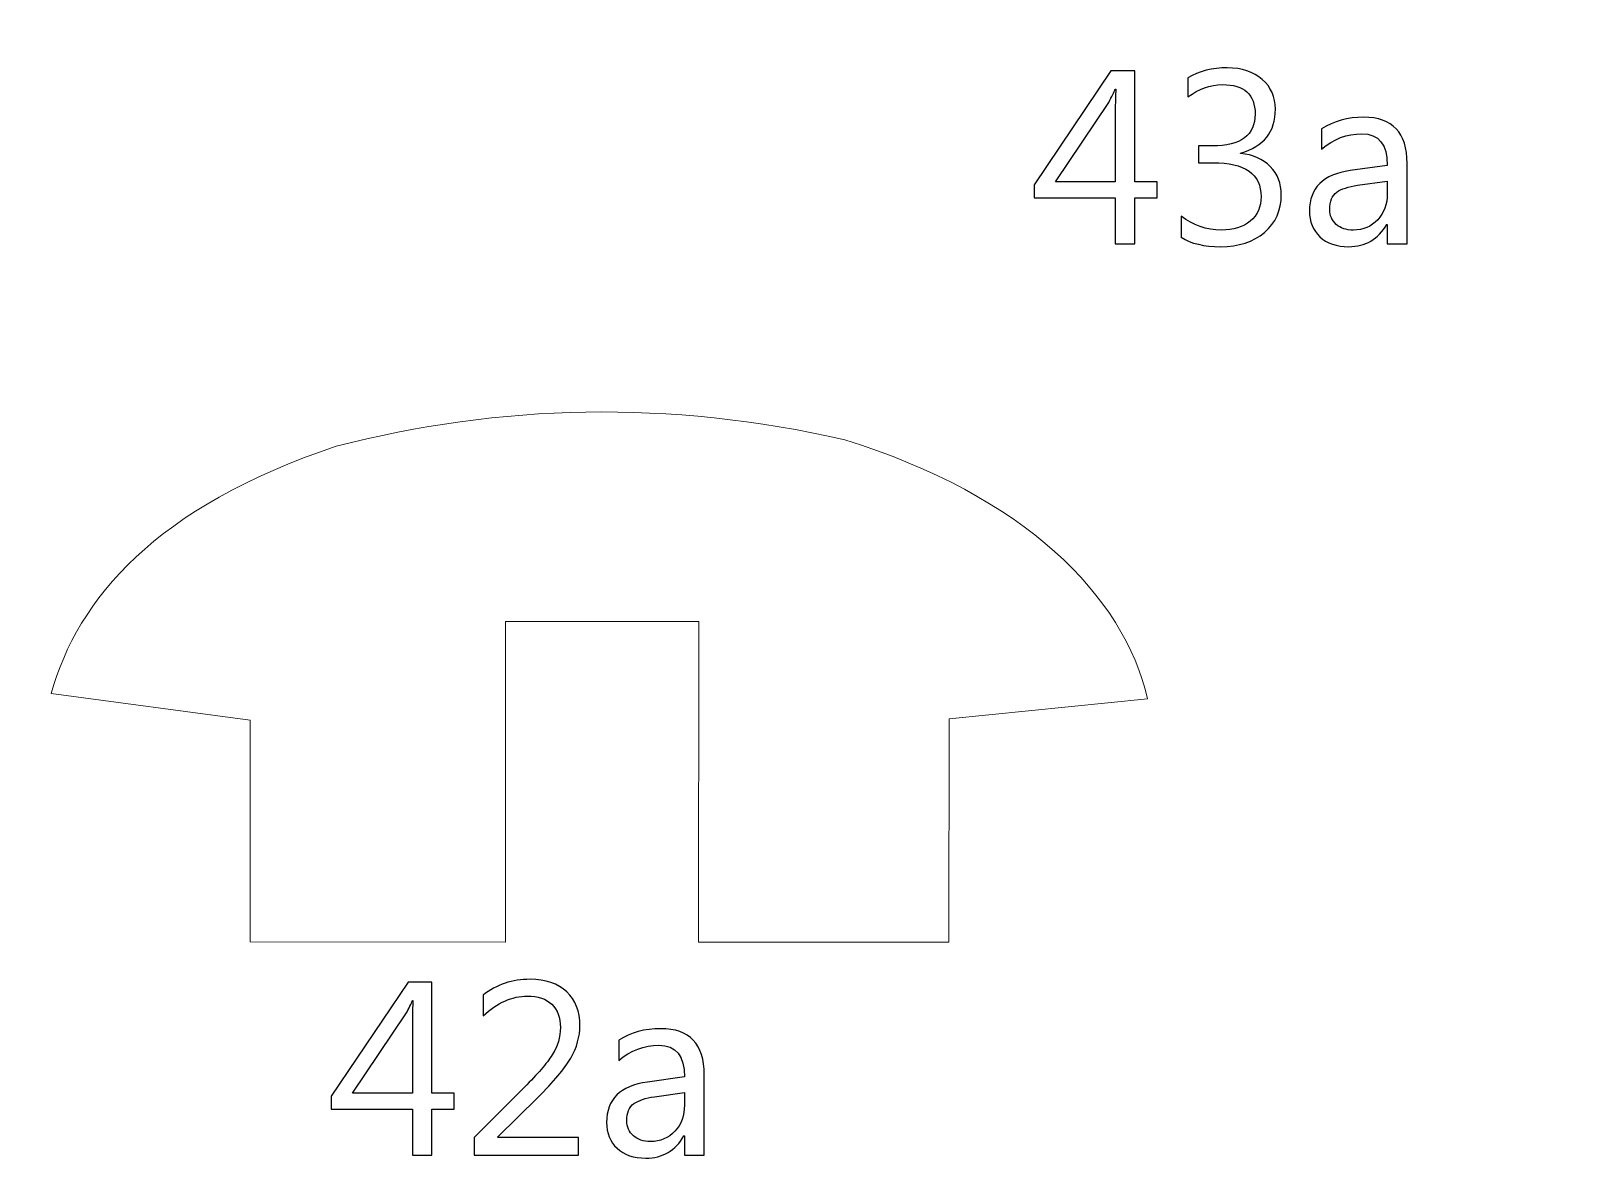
# Model space of a CAD drawing. Header units: centimetres. Extents: x -19.4 to 19.9, y -26.5 to 22.7.
# Drawn here: x -19.242 to -16.596, y -15.026 to -13.094 of the extents above; entities that cross this region are included whole.
import ezdxf

# ---------------------------------------------------------------- set-up
doc = ezdxf.new("R2010")
doc.units = ezdxf.units.CM
doc.header["$MEASUREMENT"] = 0
doc.layers.add('Camada 1', color=7, linetype='Continuous')

msp = doc.modelspace()

# ---------------------------------------------------------------- linework, layer by layer
at = {"layer": 'Camada 1', "color": 7, "lineweight": 9}
for points, knots in [([(-6.76683, -11.38278), (-6.74871, -11.4697), (-6.72295, -11.52728), (-6.67687, -11.64164), (-6.67687, -11.64164), (-6.57445, -11.94024), (-6.51593, -12.1125), (-6.83295, -12.22936), (-6.83295, -12.22936), (-6.99585, -12.2767), (-7.13297, -12.32834), (-7.24879, -12.38358), (-7.24879, -12.38358), (-7.82757, -12.62274), (-7.85527, -13.48484), (-7.63347, -14.06444), (-7.63347, -14.06444), (-7.47421, -14.32374), (-7.70117, -14.63668), (-7.91789, -14.5641), (-7.91789, -14.5641), (-7.91789, -14.5641), (-10.08633, -13.84716), (-10.08633, -13.84716), (-10.08633, -13.84716), (-10.02393, -13.61204), (-9.96019, -13.38448), (-9.87633, -13.1494), (-9.87633, -13.1494), (-9.87633, -13.1494), (-9.33239, -13.37182), (-9.33239, -13.37182), (-9.33239, -13.37182), (-9.33239, -13.37182), (-9.22481, -13.0654), (-9.22481, -13.0654), (-9.22481, -13.0654), (-9.22481, -13.0654), (-9.76633, -12.83164), (-9.76633, -12.83164), (-9.76633, -12.83164), (-9.64873, -12.57712), (-9.54787, -12.33492), (-9.41765, -12.09314), (-9.41765, -12.09314), (-9.41765, -12.09314), (-8.85809, -12.40204), (-8.85809, -12.40204), (-8.85809, -12.40204), (-8.85809, -12.40204), (-8.69055, -12.12446), (-8.69055, -12.12446), (-8.69055, -12.12446), (-8.69055, -12.12446), (-9.24659, -11.80396), (-9.24659, -11.80396), (-9.24659, -11.80396), (-9.11901, -11.58828), (-8.99819, -11.4043), (-8.86359, -11.20852), (-8.86359, -11.20852), (-8.86359, -11.20852), (-8.34777, -11.54894), (-8.34777, -11.54894), (-8.34777, -11.54894), (-8.34777, -11.54894), (-8.17145, -11.28124), (-8.17145, -11.28124), (-8.17145, -11.28124), (-8.17145, -11.28124), (-8.65591, -10.9527), (-8.65591, -10.9527), (-8.65591, -10.9527), (-8.51197, -10.75264), (-8.37829, -10.5387), (-8.24583, -10.334), (-8.24583, -10.334), (-8.24583, -10.334), (-7.71707, -10.65832), (-7.71707, -10.65832), (-7.71707, -10.65832), (-7.71707, -10.65832), (-7.57381, -10.37686), (-7.57381, -10.37686), (-7.57381, -10.37686), (-7.57381, -10.37686), (-8.09615, -10.03456), (-8.09615, -10.03456), (-8.09615, -10.03456), (-7.59241, -9.0435), (-8.27941, -8.2905), (-9.04069, -8.12904), (-9.04069, -8.12904), (-10.66691, -7.8021), (-12.06541, -7.94906), (-13.56203, -8.7614), (-13.56203, -8.7614), (-14.57819, -9.28674), (-15.58061, -9.91446), (-16.57491, -10.54602), (-16.57491, -10.54602), (-17.18455, -10.87594), (-17.60471, -11.19962), (-18.30145, -11.43736), (-18.30145, -11.43736), (-18.51791, -11.50392), (-18.64075, -11.5434), (-18.72211, -11.50068), (-18.72211, -11.50068), (-19.04599, -10.97724), (-19.24217, -10.20448), (-19.20103, -8.4666), (-19.20103, -8.4666), (-19.09115, -6.9704), (-18.98011, -6.23318), (-18.64917, -5.71282), (-18.64917, -5.71282), (-18.12843, -5.41954), (-16.42983, -5.4732), (-14.17279, -5.69644), (-14.17279, -5.69644), (-12.59713, -5.8132), (-10.94901, -6.11576), (-9.20945, -6.08744), (-9.20945, -6.08744), (-8.42445, -6.06216), (-7.82795, -5.0482), (-7.06097, -3.88938), (-7.06097, -3.88938), (-6.64491, -3.95778), (-6.30525, -3.89046), (-6.08249, -3.7006), (-6.08249, -3.7006), (-5.86699, -3.49026), (-5.74617, -3.24138), (-5.75059, -2.94712), (-5.75059, -2.94712), (-5.75149, -2.86314), (-5.69279, -2.8323), (-5.59957, -2.86608), (-5.59957, -2.86608), (-4.47221, -3.0973), (-3.40305, -3.22804), (-2.41895, -3.22062), (-2.41895, -3.22062), (-2.41895, -3.22062), (-1.77003, -3.23234), (-1.77003, -3.23234), (-1.77003, -3.23234), (-0.87447, -3.24906), (-0.32399, -3.41642), (-0.18121, -3.97342), (-0.18121, -3.97342), (-0.14813, -4.13554), (-0.15543, -5.22904), (-0.15387, -5.43948), (-0.15387, -5.43948), (-0.15387, -5.43948), (-0.15743, -7.64222), (-0.15743, -7.64222), (-0.15743, -7.64222), (-0.15743, -7.64222), (-2.20267, -7.645), (-2.20267, -7.645), (-2.20267, -7.645), (-2.20267, -7.645), (-2.19953, -7.97034), (-2.19953, -7.97034), (-2.19953, -7.97034), (-2.19953, -7.97034), (-0.15701, -7.97596), (-0.15701, -7.97596), (-0.15701, -7.97596), (-0.15701, -7.97596), (-0.16645, -10.71776), (-0.16645, -10.71776), (-0.16645, -10.71776), (-0.16645, -10.71776), (-0.75615, -10.77694), (-0.75615, -10.77694), (-0.75615, -10.77694), (-0.75615, -10.77694), (-1.04291, -9.16998), (-1.04291, -9.16998), (-1.04291, -9.16998), (-1.04291, -9.16998), (-2.87295, -9.44022), (-2.87295, -9.44022), (-2.87295, -9.44022), (-2.87295, -9.44022), (-2.57195, -10.98864), (-2.57195, -10.98864), (-2.57195, -10.98864), (-2.57195, -10.98864), (-3.53409, -11.08754), (-3.53409, -11.08754), (-3.53409, -11.08754), (-3.53855, -10.7036), (-3.58297, -10.33826), (-3.67875, -10.00016), (-3.67875, -10.00016), (-3.80783, -9.55308), (-3.96665, -9.2158), (-4.20319, -9.13908), (-4.20319, -9.13908), (-4.20319, -9.13908), (-6.13297, -9.13932), (-6.13297, -9.13932), (-6.13297, -9.13932), (-6.27051, -9.14652), (-6.33229, -9.3669), (-6.28679, -9.711), (-6.28679, -9.711), (-6.25047, -10.08376), (-5.99101, -10.392), (-5.85165, -10.7826), (-5.85165, -10.7826), (-5.75939, -11.04118), (-5.78273, -11.09112), (-5.98721, -11.08974), (-5.98721, -11.08974), (-5.98721, -11.08974), (-6.62533, -11.08666), (-6.62533, -11.08666), (-6.62533, -11.08666), (-6.71087, -11.11392), (-6.78947, -11.22472), (-6.76683, -11.38278)], [0, 0, 0, 0, 0.0172414, 0.0172414, 0.0172414, 0.0172414, 0.0344828, 0.0344828, 0.0344828, 0.0344828, 0.0517241, 0.0517241, 0.0517241, 0.0517241, 0.0689655, 0.0689655, 0.0689655, 0.0689655, 0.0862069, 0.0862069, 0.0862069, 0.0862069, 0.1034483, 0.1034483, 0.1034483, 0.1034483, 0.1206897, 0.1206897, 0.1206897, 0.1206897, 0.137931, 0.137931, 0.137931, 0.137931, 0.1551724, 0.1551724, 0.1551724, 0.1551724, 0.1724138, 0.1724138, 0.1724138, 0.1724138, 0.1896552, 0.1896552, 0.1896552, 0.1896552, 0.2068966, 0.2068966, 0.2068966, 0.2068966, 0.2241379, 0.2241379, 0.2241379, 0.2241379, 0.2413793, 0.2413793, 0.2413793, 0.2413793, 0.2586207, 0.2586207, 0.2586207, 0.2586207, 0.2758621, 0.2758621, 0.2758621, 0.2758621, 0.2931034, 0.2931034, 0.2931034, 0.2931035, 0.3103448, 0.3103448, 0.3103448, 0.3103448, 0.3275862, 0.3275862, 0.3275862, 0.3275862, 0.3448276, 0.3448276, 0.3448276, 0.3448276, 0.362069, 0.362069, 0.362069, 0.362069, 0.3793103, 0.3793103, 0.3793103, 0.3793104, 0.3965517, 0.3965517, 0.3965517, 0.3965517, 0.4137931, 0.4137931, 0.4137931, 0.4137931, 0.4310345, 0.4310345, 0.4310345, 0.4310345, 0.4482759, 0.4482759, 0.4482759, 0.4482759, 0.4655172, 0.4655172, 0.4655172, 0.4655173, 0.4827586, 0.4827586, 0.4827586, 0.4827586, 0.5, 0.5, 0.5, 0.5, 0.5172414, 0.5172414, 0.5172414, 0.5172414, 0.5344828, 0.5344828, 0.5344828, 0.5344828, 0.5517241, 0.5517241, 0.5517241, 0.5517241, 0.5689655, 0.5689655, 0.5689655, 0.5689655, 0.5862069, 0.5862069, 0.5862069, 0.5862069, 0.6034483, 0.6034483, 0.6034483, 0.6034483, 0.6206897, 0.6206897, 0.6206897, 0.6206897, 0.637931, 0.637931, 0.637931, 0.637931, 0.6551724, 0.6551724, 0.6551724, 0.6551724, 0.6724138, 0.6724138, 0.6724138, 0.6724138, 0.6896552, 0.6896552, 0.6896552, 0.6896552, 0.7068966, 0.7068966, 0.7068966, 0.7068966, 0.7241379, 0.7241379, 0.7241379, 0.7241379, 0.7413793, 0.7413793, 0.7413793, 0.7413793, 0.7586207, 0.7586207, 0.7586207, 0.7586207, 0.7758621, 0.7758621, 0.7758621, 0.7758621, 0.7931034, 0.7931034, 0.7931034, 0.7931035, 0.8103448, 0.8103448, 0.8103448, 0.8103448, 0.8275862, 0.8275862, 0.8275862, 0.8275862, 0.8448276, 0.8448276, 0.8448276, 0.8448276, 0.862069, 0.862069, 0.862069, 0.862069, 0.8793103, 0.8793103, 0.8793103, 0.8793104, 0.8965517, 0.8965517, 0.8965517, 0.8965517, 0.9137931, 0.9137931, 0.9137931, 0.9137931, 0.9310345, 0.9310345, 0.9310345, 0.9310345, 0.9482759, 0.9482759, 0.9482759, 0.9482759, 0.9655172, 0.9655172, 0.9655172, 0.9655173, 1, 1, 1, 1]), ([(-18.42875, -14.10646), (-18.42875, -14.10646), (-18.09765, -14.10646), (-18.09765, -14.10646), (-18.09765, -14.10646), (-18.09765, -14.10646), (-18.09787, -14.6563), (-18.09787, -14.6563), (-18.09787, -14.6563), (-18.09787, -14.6563), (-17.66887, -14.65618), (-17.66887, -14.65618), (-17.66887, -14.65618), (-17.66887, -14.65618), (-17.66857, -14.27362), (-17.66857, -14.27362), (-17.66857, -14.27362), (-17.66857, -14.27362), (-17.32875, -14.23908), (-17.32875, -14.23908), (-17.32875, -14.23908), (-17.36919, -14.06144), (-17.54033, -13.89094), (-17.84731, -13.79516), (-17.84731, -13.79516), (-18.14957, -13.72626), (-18.43775, -13.73382), (-18.71905, -13.8062), (-18.71905, -13.8062), (-19.02883, -13.9101), (-19.16091, -14.06712), (-19.20769, -14.22982), (-19.20769, -14.22982), (-19.20769, -14.22982), (-18.86655, -14.27566), (-18.86655, -14.27566), (-18.86655, -14.27566), (-18.86655, -14.27566), (-18.86649, -14.65554), (-18.86649, -14.65554), (-18.86649, -14.65554), (-18.86649, -14.65554), (-18.42871, -14.65626), (-18.42871, -14.65626), (-18.42871, -14.65626), (-18.42871, -14.65626), (-18.42875, -14.10646), (-18.42875, -14.10646)], [0, 0, 0, 0, 0.0769231, 0.0769231, 0.0769231, 0.0769231, 0.1538462, 0.1538462, 0.1538462, 0.1538462, 0.2307692, 0.2307692, 0.2307692, 0.2307692, 0.3076923, 0.3076923, 0.3076923, 0.3076923, 0.3846154, 0.3846154, 0.3846154, 0.3846154, 0.4615385, 0.4615385, 0.4615385, 0.4615385, 0.5384615, 0.5384615, 0.5384615, 0.5384615, 0.6153846, 0.6153846, 0.6153846, 0.6153846, 0.6923077, 0.6923077, 0.6923077, 0.6923077, 0.7692308, 0.7692308, 0.7692308, 0.7692308, 0.8461538, 0.8461538, 0.8461538, 0.8461539, 1, 1, 1, 1])]:
    msp.add_open_spline(points, degree=3, knots=knots, dxfattribs=at)
at = {"layer": 'Camada 1', "color": 7}
for points, knots in [([(-17.31226, -13.38036), (-17.31226, -13.38036), (-17.35036, -13.38036), (-17.35036, -13.38036), (-17.35036, -13.38036), (-17.35036, -13.38036), (-17.35036, -13.4591), (-17.35036, -13.4591), (-17.35036, -13.4591), (-17.35036, -13.4591), (-17.38381, -13.4591), (-17.38381, -13.4591), (-17.38381, -13.4591), (-17.38381, -13.4591), (-17.38381, -13.38036), (-17.38381, -13.38036), (-17.38381, -13.38036), (-17.38381, -13.38036), (-17.52309, -13.38036), (-17.52309, -13.38036), (-17.52309, -13.38036), (-17.52309, -13.38036), (-17.52309, -13.3582), (-17.52309, -13.3582), (-17.52309, -13.3582), (-17.52309, -13.3582), (-17.39122, -13.16276), (-17.39122, -13.16276), (-17.39122, -13.16276), (-17.39122, -13.16276), (-17.35036, -13.16276), (-17.35036, -13.16276), (-17.35036, -13.16276), (-17.35036, -13.16276), (-17.35036, -13.35284), (-17.35036, -13.35284), (-17.35036, -13.35284), (-17.35036, -13.35284), (-17.31226, -13.35284), (-17.31226, -13.35284), (-17.31226, -13.35284), (-17.31226, -13.35284), (-17.31226, -13.38036), (-17.31226, -13.38036)], [0, 0, 0, 0, 0.0833333, 0.0833333, 0.0833333, 0.0833333, 0.1666667, 0.1666667, 0.1666667, 0.1666667, 0.25, 0.25, 0.25, 0.25, 0.3333333, 0.3333333, 0.3333333, 0.3333333, 0.4166667, 0.4166667, 0.4166667, 0.4166667, 0.5, 0.5, 0.5, 0.5, 0.5833333, 0.5833333, 0.5833333, 0.5833333, 0.6666667, 0.6666667, 0.6666667, 0.6666667, 0.75, 0.75, 0.75, 0.75, 0.8333333, 0.8333333, 0.8333333, 0.8333333, 1, 1, 1, 1]), ([(-17.27078, -13.44809), (-17.27078, -13.44809), (-17.27078, -13.41169), (-17.27078, -13.41169), (-17.27078, -13.41169), (-17.25053, -13.42777), (-17.2276, -13.43582), (-17.20212, -13.43582), (-17.20212, -13.43582), (-17.18138, -13.43582), (-17.16487, -13.43067), (-17.15252, -13.42029), (-17.15252, -13.42029), (-17.14018, -13.40992), (-17.13404, -13.39595), (-17.13404, -13.37845), (-17.13404, -13.37845), (-17.13404, -13.33965), (-17.16155, -13.32024), (-17.21652, -13.32024), (-17.21652, -13.32024), (-17.21652, -13.32024), (-17.24114, -13.32024), (-17.24114, -13.32024), (-17.24114, -13.32024), (-17.24114, -13.32024), (-17.24114, -13.29146), (-17.24114, -13.29146), (-17.24114, -13.29146), (-17.24114, -13.29146), (-17.21772, -13.29146), (-17.21772, -13.29146), (-17.21772, -13.29146), (-17.16868, -13.29146), (-17.1442, -13.27325), (-17.1442, -13.23692), (-17.1442, -13.23692), (-17.1442, -13.20326), (-17.1629, -13.18647), (-17.20029, -13.18647), (-17.20029, -13.18647), (-17.22117, -13.18647), (-17.24086, -13.19352), (-17.25935, -13.20764), (-17.25935, -13.20764), (-17.25935, -13.20764), (-17.25935, -13.17462), (-17.25935, -13.17462), (-17.25935, -13.17462), (-17.2403, -13.16333), (-17.21779, -13.15768), (-17.19189, -13.15768), (-17.19189, -13.15768), (-17.16692, -13.15768), (-17.14695, -13.16431), (-17.13192, -13.17751), (-17.13192, -13.17751), (-17.11696, -13.19077), (-17.10948, -13.20771), (-17.10948, -13.22838), (-17.10948, -13.22838), (-17.10948, -13.2674), (-17.12931, -13.29252), (-17.16903, -13.30366), (-17.16903, -13.30366), (-17.16903, -13.30366), (-17.16903, -13.30451), (-17.16903, -13.30451), (-17.16903, -13.30451), (-17.14773, -13.30656), (-17.13079, -13.31404), (-17.11823, -13.32695), (-17.11823, -13.32695), (-17.1056, -13.33986), (-17.09932, -13.35595), (-17.09932, -13.37521), (-17.09932, -13.37521), (-17.09932, -13.40188), (-17.10885, -13.42333), (-17.12797, -13.4397), (-17.12797, -13.4397), (-17.14709, -13.456), (-17.17228, -13.46418), (-17.20354, -13.46418), (-17.20354, -13.46418), (-17.23169, -13.46418), (-17.25412, -13.45882), (-17.27078, -13.44809)], [0, 0, 0, 0, 0.0434783, 0.0434783, 0.0434783, 0.0434783, 0.0869565, 0.0869565, 0.0869565, 0.0869565, 0.1304348, 0.1304348, 0.1304348, 0.1304348, 0.173913, 0.173913, 0.173913, 0.1739131, 0.2173913, 0.2173913, 0.2173913, 0.2173913, 0.2608696, 0.2608696, 0.2608696, 0.2608696, 0.3043478, 0.3043478, 0.3043478, 0.3043478, 0.3478261, 0.3478261, 0.3478261, 0.3478261, 0.3913043, 0.3913043, 0.3913043, 0.3913044, 0.4347826, 0.4347826, 0.4347826, 0.4347826, 0.4782609, 0.4782609, 0.4782609, 0.4782609, 0.5217391, 0.5217391, 0.5217391, 0.5217391, 0.5652174, 0.5652174, 0.5652174, 0.5652174, 0.6086957, 0.6086957, 0.6086957, 0.6086957, 0.6521739, 0.6521739, 0.6521739, 0.6521739, 0.6956522, 0.6956522, 0.6956522, 0.6956522, 0.7391304, 0.7391304, 0.7391304, 0.7391304, 0.7826087, 0.7826087, 0.7826087, 0.7826087, 0.826087, 0.826087, 0.826087, 0.826087, 0.8695652, 0.8695652, 0.8695652, 0.8695652, 0.9130435, 0.9130435, 0.9130435, 0.9130435, 1, 1, 1, 1]), ([(-17.38381, -13.35284), (-17.38381, -13.35284), (-17.38381, -13.22478), (-17.38381, -13.22478), (-17.38381, -13.22478), (-17.38381, -13.21568), (-17.38353, -13.20545), (-17.38296, -13.19416), (-17.38296, -13.19416), (-17.38296, -13.19416), (-17.38381, -13.19416), (-17.38381, -13.19416), (-17.38381, -13.19416), (-17.38571, -13.19917), (-17.38952, -13.20672), (-17.39517, -13.21688), (-17.39517, -13.21688), (-17.39517, -13.21688), (-17.48633, -13.35284), (-17.48633, -13.35284), (-17.48633, -13.35284), (-17.48633, -13.35284), (-17.38381, -13.35284), (-17.38381, -13.35284)], [0, 0, 0, 0, 0.1428571, 0.1428571, 0.1428571, 0.1428572, 0.2857143, 0.2857143, 0.2857143, 0.2857143, 0.4285714, 0.4285714, 0.4285714, 0.4285714, 0.5714286, 0.5714286, 0.5714286, 0.5714286, 0.7142857, 0.7142857, 0.7142857, 0.7142857, 1, 1, 1, 1]), ([(-16.88384, -13.4591), (-16.88384, -13.4591), (-16.91771, -13.4591), (-16.91771, -13.4591), (-16.91771, -13.4591), (-16.91771, -13.4591), (-16.91771, -13.42601), (-16.91771, -13.42601), (-16.91771, -13.42601), (-16.91771, -13.42601), (-16.91856, -13.42601), (-16.91856, -13.42601), (-16.91856, -13.42601), (-16.9333, -13.45148), (-16.95496, -13.46418), (-16.98368, -13.46418), (-16.98368, -13.46418), (-17.00478, -13.46418), (-17.02129, -13.45861), (-17.03321, -13.44739), (-17.03321, -13.44739), (-17.04514, -13.43624), (-17.05106, -13.42142), (-17.05106, -13.40294), (-17.05106, -13.40294), (-17.05106, -13.36335), (-17.02778, -13.34028), (-16.98121, -13.33379), (-16.98121, -13.33379), (-16.98121, -13.33379), (-16.91771, -13.3249), (-16.91771, -13.3249), (-16.91771, -13.3249), (-16.91771, -13.28878), (-16.93225, -13.27071), (-16.96131, -13.27071), (-16.96131, -13.27071), (-16.98679, -13.27071), (-17.00979, -13.27946), (-17.03032, -13.29696), (-17.03032, -13.29696), (-17.03032, -13.29696), (-17.03032, -13.26225), (-17.03032, -13.26225), (-17.03032, -13.26225), (-17.00951, -13.24898), (-16.98559, -13.24235), (-16.95842, -13.24235), (-16.95842, -13.24235), (-16.90868, -13.24235), (-16.88384, -13.26867), (-16.88384, -13.32137), (-16.88384, -13.32137), (-16.88384, -13.32137), (-16.88384, -13.4591), (-16.88384, -13.4591)], [0, 0, 0, 0, 0.0666667, 0.0666667, 0.0666667, 0.0666667, 0.1333333, 0.1333333, 0.1333333, 0.1333333, 0.2, 0.2, 0.2, 0.2, 0.2666667, 0.2666667, 0.2666667, 0.2666667, 0.3333333, 0.3333333, 0.3333333, 0.3333333, 0.4, 0.4, 0.4, 0.4, 0.4666667, 0.4666667, 0.4666667, 0.4666667, 0.5333333, 0.5333333, 0.5333333, 0.5333333, 0.6, 0.6, 0.6, 0.6, 0.6666667, 0.6666667, 0.6666667, 0.6666667, 0.7333333, 0.7333333, 0.7333333, 0.7333333, 0.8, 0.8, 0.8, 0.8, 0.8666667, 0.8666667, 0.8666667, 0.8666667, 1, 1, 1, 1]), ([(-16.91771, -13.35199), (-16.91771, -13.35199), (-16.96879, -13.35905), (-16.96879, -13.35905), (-16.96879, -13.35905), (-16.98453, -13.36124), (-16.99638, -13.36519), (-17.00435, -13.37076), (-17.00435, -13.37076), (-17.01233, -13.37641), (-17.01635, -13.38629), (-17.01635, -13.40054), (-17.01635, -13.40054), (-17.01635, -13.41091), (-17.01268, -13.41938), (-17.00527, -13.42594), (-17.00527, -13.42594), (-16.99793, -13.4325), (-16.98806, -13.43582), (-16.97585, -13.43582), (-16.97585, -13.43582), (-16.95899, -13.43582), (-16.94509, -13.42989), (-16.93415, -13.41811), (-16.93415, -13.41811), (-16.92321, -13.40625), (-16.91771, -13.3913), (-16.91771, -13.37316), (-16.91771, -13.37316), (-16.91771, -13.37316), (-16.91771, -13.35199), (-16.91771, -13.35199)], [0, 0, 0, 0, 0.1111111, 0.1111111, 0.1111111, 0.1111111, 0.2222222, 0.2222222, 0.2222222, 0.2222222, 0.3333333, 0.3333333, 0.3333333, 0.3333333, 0.4444444, 0.4444444, 0.4444444, 0.4444445, 0.5555556, 0.5555556, 0.5555556, 0.5555556, 0.6666667, 0.6666667, 0.6666667, 0.6666667, 0.7777778, 0.7777778, 0.7777778, 0.7777778, 1, 1, 1, 1]), ([(-18.51674, -14.94242), (-18.51674, -14.94242), (-18.55484, -14.94242), (-18.55484, -14.94242), (-18.55484, -14.94242), (-18.55484, -14.94242), (-18.55484, -15.02116), (-18.55484, -15.02116), (-18.55484, -15.02116), (-18.55484, -15.02116), (-18.58829, -15.02116), (-18.58829, -15.02116), (-18.58829, -15.02116), (-18.58829, -15.02116), (-18.58829, -14.94242), (-18.58829, -14.94242), (-18.58829, -14.94242), (-18.58829, -14.94242), (-18.72757, -14.94242), (-18.72757, -14.94242), (-18.72757, -14.94242), (-18.72757, -14.94242), (-18.72757, -14.92026), (-18.72757, -14.92026), (-18.72757, -14.92026), (-18.72757, -14.92026), (-18.5957, -14.72482), (-18.5957, -14.72482), (-18.5957, -14.72482), (-18.5957, -14.72482), (-18.55484, -14.72482), (-18.55484, -14.72482), (-18.55484, -14.72482), (-18.55484, -14.72482), (-18.55484, -14.9149), (-18.55484, -14.9149), (-18.55484, -14.9149), (-18.55484, -14.9149), (-18.51674, -14.9149), (-18.51674, -14.9149), (-18.51674, -14.9149), (-18.51674, -14.9149), (-18.51674, -14.94242), (-18.51674, -14.94242)], [0, 0, 0, 0, 0.0833333, 0.0833333, 0.0833333, 0.0833333, 0.1666667, 0.1666667, 0.1666667, 0.1666667, 0.25, 0.25, 0.25, 0.25, 0.3333333, 0.3333333, 0.3333333, 0.3333333, 0.4166667, 0.4166667, 0.4166667, 0.4166667, 0.5, 0.5, 0.5, 0.5, 0.5833333, 0.5833333, 0.5833333, 0.5833333, 0.6666667, 0.6666667, 0.6666667, 0.6666667, 0.75, 0.75, 0.75, 0.75, 0.8333333, 0.8333333, 0.8333333, 0.8333333, 1, 1, 1, 1]), ([(-18.3038, -15.02116), (-18.3038, -15.02116), (-18.48245, -15.02116), (-18.48245, -15.02116), (-18.48245, -15.02116), (-18.48245, -15.02116), (-18.48245, -14.9911), (-18.48245, -14.9911), (-18.48245, -14.9911), (-18.48245, -14.9911), (-18.39609, -14.90446), (-18.39609, -14.90446), (-18.39609, -14.90446), (-18.37401, -14.88238), (-18.35827, -14.86403), (-18.34889, -14.84935), (-18.34889, -14.84935), (-18.33943, -14.83468), (-18.33471, -14.81894), (-18.33471, -14.80229), (-18.33471, -14.80229), (-18.33471, -14.78522), (-18.33958, -14.77195), (-18.34938, -14.76257), (-18.34938, -14.76257), (-18.35919, -14.75319), (-18.37309, -14.74853), (-18.39115, -14.74853), (-18.39115, -14.74853), (-18.41761, -14.74853), (-18.44294, -14.75982), (-18.46721, -14.7824), (-18.46721, -14.7824), (-18.46721, -14.7824), (-18.46721, -14.74684), (-18.46721, -14.74684), (-18.46721, -14.74684), (-18.44407, -14.72877), (-18.41712, -14.71974), (-18.38643, -14.71974), (-18.38643, -14.71974), (-18.35997, -14.71974), (-18.33915, -14.72694), (-18.32398, -14.74126), (-18.32398, -14.74126), (-18.30881, -14.75558), (-18.30126, -14.77485), (-18.30126, -14.79898), (-18.30126, -14.79898), (-18.30126, -14.81796), (-18.30648, -14.83658), (-18.317, -14.85472), (-18.317, -14.85472), (-18.32744, -14.87285), (-18.34628, -14.89536), (-18.37344, -14.92224), (-18.37344, -14.92224), (-18.37344, -14.92224), (-18.44181, -14.98983), (-18.44181, -14.98983), (-18.44181, -14.98983), (-18.44181, -14.98983), (-18.44181, -14.99068), (-18.44181, -14.99068), (-18.44181, -14.99068), (-18.44181, -14.99068), (-18.3038, -14.99068), (-18.3038, -14.99068), (-18.3038, -14.99068), (-18.3038, -14.99068), (-18.3038, -15.02116), (-18.3038, -15.02116)], [0, 0, 0, 0, 0.0526316, 0.0526316, 0.0526316, 0.0526316, 0.1052632, 0.1052632, 0.1052632, 0.1052632, 0.1578947, 0.1578947, 0.1578947, 0.1578947, 0.2105263, 0.2105263, 0.2105263, 0.2105263, 0.2631579, 0.2631579, 0.2631579, 0.2631579, 0.3157895, 0.3157895, 0.3157895, 0.3157895, 0.3684211, 0.3684211, 0.3684211, 0.3684211, 0.4210526, 0.4210526, 0.4210526, 0.4210526, 0.4736842, 0.4736842, 0.4736842, 0.4736842, 0.5263158, 0.5263158, 0.5263158, 0.5263158, 0.5789474, 0.5789474, 0.5789474, 0.5789474, 0.6315789, 0.6315789, 0.6315789, 0.631579, 0.6842105, 0.6842105, 0.6842105, 0.6842105, 0.7368421, 0.7368421, 0.7368421, 0.7368421, 0.7894737, 0.7894737, 0.7894737, 0.7894737, 0.8421053, 0.8421053, 0.8421053, 0.8421053, 0.8947368, 0.8947368, 0.8947368, 0.8947369, 1, 1, 1, 1]), ([(-18.58829, -14.9149), (-18.58829, -14.9149), (-18.58829, -14.78684), (-18.58829, -14.78684), (-18.58829, -14.78684), (-18.58829, -14.77774), (-18.58801, -14.76751), (-18.58744, -14.75622), (-18.58744, -14.75622), (-18.58744, -14.75622), (-18.58829, -14.75622), (-18.58829, -14.75622), (-18.58829, -14.75622), (-18.59019, -14.76123), (-18.594, -14.76878), (-18.59965, -14.77894), (-18.59965, -14.77894), (-18.59965, -14.77894), (-18.69081, -14.9149), (-18.69081, -14.9149), (-18.69081, -14.9149), (-18.69081, -14.9149), (-18.58829, -14.9149), (-18.58829, -14.9149)], [0, 0, 0, 0, 0.1428571, 0.1428571, 0.1428571, 0.1428572, 0.2857143, 0.2857143, 0.2857143, 0.2857143, 0.4285714, 0.4285714, 0.4285714, 0.4285714, 0.5714286, 0.5714286, 0.5714286, 0.5714286, 0.7142857, 0.7142857, 0.7142857, 0.7142857, 1, 1, 1, 1]), ([(-18.08832, -15.02116), (-18.08832, -15.02116), (-18.12219, -15.02116), (-18.12219, -15.02116), (-18.12219, -15.02116), (-18.12219, -15.02116), (-18.12219, -14.98807), (-18.12219, -14.98807), (-18.12219, -14.98807), (-18.12219, -14.98807), (-18.12304, -14.98807), (-18.12304, -14.98807), (-18.12304, -14.98807), (-18.13778, -15.01354), (-18.15944, -15.02624), (-18.18816, -15.02624), (-18.18816, -15.02624), (-18.20926, -15.02624), (-18.22577, -15.02067), (-18.23769, -15.00945), (-18.23769, -15.00945), (-18.24962, -14.9983), (-18.25554, -14.98348), (-18.25554, -14.965), (-18.25554, -14.965), (-18.25554, -14.92541), (-18.23226, -14.90234), (-18.18569, -14.89585), (-18.18569, -14.89585), (-18.18569, -14.89585), (-18.12219, -14.88696), (-18.12219, -14.88696), (-18.12219, -14.88696), (-18.12219, -14.85084), (-18.13673, -14.83277), (-18.16579, -14.83277), (-18.16579, -14.83277), (-18.19127, -14.83277), (-18.21427, -14.84152), (-18.2348, -14.85902), (-18.2348, -14.85902), (-18.2348, -14.85902), (-18.2348, -14.82431), (-18.2348, -14.82431), (-18.2348, -14.82431), (-18.21399, -14.81104), (-18.19007, -14.80441), (-18.1629, -14.80441), (-18.1629, -14.80441), (-18.11316, -14.80441), (-18.08832, -14.83073), (-18.08832, -14.88343), (-18.08832, -14.88343), (-18.08832, -14.88343), (-18.08832, -15.02116), (-18.08832, -15.02116)], [0, 0, 0, 0, 0.0666667, 0.0666667, 0.0666667, 0.0666667, 0.1333333, 0.1333333, 0.1333333, 0.1333333, 0.2, 0.2, 0.2, 0.2, 0.2666667, 0.2666667, 0.2666667, 0.2666667, 0.3333333, 0.3333333, 0.3333333, 0.3333333, 0.4, 0.4, 0.4, 0.4, 0.4666667, 0.4666667, 0.4666667, 0.4666667, 0.5333333, 0.5333333, 0.5333333, 0.5333333, 0.6, 0.6, 0.6, 0.6, 0.6666667, 0.6666667, 0.6666667, 0.6666667, 0.7333333, 0.7333333, 0.7333333, 0.7333333, 0.8, 0.8, 0.8, 0.8, 0.8666667, 0.8666667, 0.8666667, 0.8666667, 1, 1, 1, 1]), ([(-18.12219, -14.91405), (-18.12219, -14.91405), (-18.17327, -14.92111), (-18.17327, -14.92111), (-18.17327, -14.92111), (-18.18901, -14.9233), (-18.20086, -14.92725), (-18.20883, -14.93282), (-18.20883, -14.93282), (-18.21681, -14.93847), (-18.22083, -14.94835), (-18.22083, -14.9626), (-18.22083, -14.9626), (-18.22083, -14.97297), (-18.21716, -14.98144), (-18.20975, -14.988), (-18.20975, -14.988), (-18.20241, -14.99456), (-18.19254, -14.99788), (-18.18033, -14.99788), (-18.18033, -14.99788), (-18.16347, -14.99788), (-18.14957, -14.99195), (-18.13863, -14.98017), (-18.13863, -14.98017), (-18.12769, -14.96831), (-18.12219, -14.95336), (-18.12219, -14.93522), (-18.12219, -14.93522), (-18.12219, -14.93522), (-18.12219, -14.91405), (-18.12219, -14.91405)], [0, 0, 0, 0, 0.1111111, 0.1111111, 0.1111111, 0.1111111, 0.2222222, 0.2222222, 0.2222222, 0.2222222, 0.3333333, 0.3333333, 0.3333333, 0.3333333, 0.4444444, 0.4444444, 0.4444444, 0.4444445, 0.5555556, 0.5555556, 0.5555556, 0.5555556, 0.6666667, 0.6666667, 0.6666667, 0.6666667, 0.7777778, 0.7777778, 0.7777778, 0.7777778, 1, 1, 1, 1])]:
    msp.add_open_spline(points, degree=3, knots=knots, dxfattribs=at)
at = {"layer": 'Camada 1', "color": 250, "lineweight": 9}
for points, knots in [([(-17.31226, -13.38036), (-17.31226, -13.38036), (-17.35036, -13.38036), (-17.35036, -13.38036), (-17.35036, -13.38036), (-17.35036, -13.38036), (-17.35036, -13.4591), (-17.35036, -13.4591), (-17.35036, -13.4591), (-17.35036, -13.4591), (-17.38381, -13.4591), (-17.38381, -13.4591), (-17.38381, -13.4591), (-17.38381, -13.4591), (-17.38381, -13.38036), (-17.38381, -13.38036), (-17.38381, -13.38036), (-17.38381, -13.38036), (-17.52309, -13.38036), (-17.52309, -13.38036), (-17.52309, -13.38036), (-17.52309, -13.38036), (-17.52309, -13.3582), (-17.52309, -13.3582), (-17.52309, -13.3582), (-17.52309, -13.3582), (-17.39122, -13.16276), (-17.39122, -13.16276), (-17.39122, -13.16276), (-17.39122, -13.16276), (-17.35036, -13.16276), (-17.35036, -13.16276), (-17.35036, -13.16276), (-17.35036, -13.16276), (-17.35036, -13.35284), (-17.35036, -13.35284), (-17.35036, -13.35284), (-17.35036, -13.35284), (-17.31226, -13.35284), (-17.31226, -13.35284), (-17.31226, -13.35284), (-17.31226, -13.35284), (-17.31226, -13.38036), (-17.31226, -13.38036)], [0, 0, 0, 0, 0.0833333, 0.0833333, 0.0833333, 0.0833333, 0.1666667, 0.1666667, 0.1666667, 0.1666667, 0.25, 0.25, 0.25, 0.25, 0.3333333, 0.3333333, 0.3333333, 0.3333333, 0.4166667, 0.4166667, 0.4166667, 0.4166667, 0.5, 0.5, 0.5, 0.5, 0.5833333, 0.5833333, 0.5833333, 0.5833333, 0.6666667, 0.6666667, 0.6666667, 0.6666667, 0.75, 0.75, 0.75, 0.75, 0.8333333, 0.8333333, 0.8333333, 0.8333333, 1, 1, 1, 1]), ([(-17.27078, -13.44809), (-17.27078, -13.44809), (-17.27078, -13.41169), (-17.27078, -13.41169), (-17.27078, -13.41169), (-17.25053, -13.42777), (-17.2276, -13.43582), (-17.20212, -13.43582), (-17.20212, -13.43582), (-17.18138, -13.43582), (-17.16487, -13.43067), (-17.15252, -13.42029), (-17.15252, -13.42029), (-17.14018, -13.40992), (-17.13404, -13.39595), (-17.13404, -13.37845), (-17.13404, -13.37845), (-17.13404, -13.33965), (-17.16155, -13.32024), (-17.21652, -13.32024), (-17.21652, -13.32024), (-17.21652, -13.32024), (-17.24114, -13.32024), (-17.24114, -13.32024), (-17.24114, -13.32024), (-17.24114, -13.32024), (-17.24114, -13.29146), (-17.24114, -13.29146), (-17.24114, -13.29146), (-17.24114, -13.29146), (-17.21772, -13.29146), (-17.21772, -13.29146), (-17.21772, -13.29146), (-17.16868, -13.29146), (-17.1442, -13.27325), (-17.1442, -13.23692), (-17.1442, -13.23692), (-17.1442, -13.20326), (-17.1629, -13.18647), (-17.20029, -13.18647), (-17.20029, -13.18647), (-17.22117, -13.18647), (-17.24086, -13.19352), (-17.25935, -13.20764), (-17.25935, -13.20764), (-17.25935, -13.20764), (-17.25935, -13.17462), (-17.25935, -13.17462), (-17.25935, -13.17462), (-17.2403, -13.16333), (-17.21779, -13.15768), (-17.19189, -13.15768), (-17.19189, -13.15768), (-17.16692, -13.15768), (-17.14695, -13.16431), (-17.13192, -13.17751), (-17.13192, -13.17751), (-17.11696, -13.19077), (-17.10948, -13.20771), (-17.10948, -13.22838), (-17.10948, -13.22838), (-17.10948, -13.2674), (-17.12931, -13.29252), (-17.16903, -13.30366), (-17.16903, -13.30366), (-17.16903, -13.30366), (-17.16903, -13.30451), (-17.16903, -13.30451), (-17.16903, -13.30451), (-17.14773, -13.30656), (-17.13079, -13.31404), (-17.11823, -13.32695), (-17.11823, -13.32695), (-17.1056, -13.33986), (-17.09932, -13.35595), (-17.09932, -13.37521), (-17.09932, -13.37521), (-17.09932, -13.40188), (-17.10885, -13.42333), (-17.12797, -13.4397), (-17.12797, -13.4397), (-17.14709, -13.456), (-17.17228, -13.46418), (-17.20354, -13.46418), (-17.20354, -13.46418), (-17.23169, -13.46418), (-17.25412, -13.45882), (-17.27078, -13.44809)], [0, 0, 0, 0, 0.0434783, 0.0434783, 0.0434783, 0.0434783, 0.0869565, 0.0869565, 0.0869565, 0.0869565, 0.1304348, 0.1304348, 0.1304348, 0.1304348, 0.173913, 0.173913, 0.173913, 0.1739131, 0.2173913, 0.2173913, 0.2173913, 0.2173913, 0.2608696, 0.2608696, 0.2608696, 0.2608696, 0.3043478, 0.3043478, 0.3043478, 0.3043478, 0.3478261, 0.3478261, 0.3478261, 0.3478261, 0.3913043, 0.3913043, 0.3913043, 0.3913044, 0.4347826, 0.4347826, 0.4347826, 0.4347826, 0.4782609, 0.4782609, 0.4782609, 0.4782609, 0.5217391, 0.5217391, 0.5217391, 0.5217391, 0.5652174, 0.5652174, 0.5652174, 0.5652174, 0.6086957, 0.6086957, 0.6086957, 0.6086957, 0.6521739, 0.6521739, 0.6521739, 0.6521739, 0.6956522, 0.6956522, 0.6956522, 0.6956522, 0.7391304, 0.7391304, 0.7391304, 0.7391304, 0.7826087, 0.7826087, 0.7826087, 0.7826087, 0.826087, 0.826087, 0.826087, 0.826087, 0.8695652, 0.8695652, 0.8695652, 0.8695652, 0.9130435, 0.9130435, 0.9130435, 0.9130435, 1, 1, 1, 1]), ([(-17.38381, -13.35284), (-17.38381, -13.35284), (-17.38381, -13.22478), (-17.38381, -13.22478), (-17.38381, -13.22478), (-17.38381, -13.21568), (-17.38353, -13.20545), (-17.38296, -13.19416), (-17.38296, -13.19416), (-17.38296, -13.19416), (-17.38381, -13.19416), (-17.38381, -13.19416), (-17.38381, -13.19416), (-17.38571, -13.19917), (-17.38952, -13.20672), (-17.39517, -13.21688), (-17.39517, -13.21688), (-17.39517, -13.21688), (-17.48633, -13.35284), (-17.48633, -13.35284), (-17.48633, -13.35284), (-17.48633, -13.35284), (-17.38381, -13.35284), (-17.38381, -13.35284)], [0, 0, 0, 0, 0.1428571, 0.1428571, 0.1428571, 0.1428572, 0.2857143, 0.2857143, 0.2857143, 0.2857143, 0.4285714, 0.4285714, 0.4285714, 0.4285714, 0.5714286, 0.5714286, 0.5714286, 0.5714286, 0.7142857, 0.7142857, 0.7142857, 0.7142857, 1, 1, 1, 1]), ([(-16.88384, -13.4591), (-16.88384, -13.4591), (-16.91771, -13.4591), (-16.91771, -13.4591), (-16.91771, -13.4591), (-16.91771, -13.4591), (-16.91771, -13.42601), (-16.91771, -13.42601), (-16.91771, -13.42601), (-16.91771, -13.42601), (-16.91856, -13.42601), (-16.91856, -13.42601), (-16.91856, -13.42601), (-16.9333, -13.45148), (-16.95496, -13.46418), (-16.98368, -13.46418), (-16.98368, -13.46418), (-17.00478, -13.46418), (-17.02129, -13.45861), (-17.03321, -13.44739), (-17.03321, -13.44739), (-17.04514, -13.43624), (-17.05106, -13.42142), (-17.05106, -13.40294), (-17.05106, -13.40294), (-17.05106, -13.36335), (-17.02778, -13.34028), (-16.98121, -13.33379), (-16.98121, -13.33379), (-16.98121, -13.33379), (-16.91771, -13.3249), (-16.91771, -13.3249), (-16.91771, -13.3249), (-16.91771, -13.28878), (-16.93225, -13.27071), (-16.96131, -13.27071), (-16.96131, -13.27071), (-16.98679, -13.27071), (-17.00979, -13.27946), (-17.03032, -13.29696), (-17.03032, -13.29696), (-17.03032, -13.29696), (-17.03032, -13.26225), (-17.03032, -13.26225), (-17.03032, -13.26225), (-17.00951, -13.24898), (-16.98559, -13.24235), (-16.95842, -13.24235), (-16.95842, -13.24235), (-16.90868, -13.24235), (-16.88384, -13.26867), (-16.88384, -13.32137), (-16.88384, -13.32137), (-16.88384, -13.32137), (-16.88384, -13.4591), (-16.88384, -13.4591)], [0, 0, 0, 0, 0.0666667, 0.0666667, 0.0666667, 0.0666667, 0.1333333, 0.1333333, 0.1333333, 0.1333333, 0.2, 0.2, 0.2, 0.2, 0.2666667, 0.2666667, 0.2666667, 0.2666667, 0.3333333, 0.3333333, 0.3333333, 0.3333333, 0.4, 0.4, 0.4, 0.4, 0.4666667, 0.4666667, 0.4666667, 0.4666667, 0.5333333, 0.5333333, 0.5333333, 0.5333333, 0.6, 0.6, 0.6, 0.6, 0.6666667, 0.6666667, 0.6666667, 0.6666667, 0.7333333, 0.7333333, 0.7333333, 0.7333333, 0.8, 0.8, 0.8, 0.8, 0.8666667, 0.8666667, 0.8666667, 0.8666667, 1, 1, 1, 1]), ([(-16.91771, -13.35199), (-16.91771, -13.35199), (-16.96879, -13.35905), (-16.96879, -13.35905), (-16.96879, -13.35905), (-16.98453, -13.36124), (-16.99638, -13.36519), (-17.00435, -13.37076), (-17.00435, -13.37076), (-17.01233, -13.37641), (-17.01635, -13.38629), (-17.01635, -13.40054), (-17.01635, -13.40054), (-17.01635, -13.41091), (-17.01268, -13.41938), (-17.00527, -13.42594), (-17.00527, -13.42594), (-16.99793, -13.4325), (-16.98806, -13.43582), (-16.97585, -13.43582), (-16.97585, -13.43582), (-16.95899, -13.43582), (-16.94509, -13.42989), (-16.93415, -13.41811), (-16.93415, -13.41811), (-16.92321, -13.40625), (-16.91771, -13.3913), (-16.91771, -13.37316), (-16.91771, -13.37316), (-16.91771, -13.37316), (-16.91771, -13.35199), (-16.91771, -13.35199)], [0, 0, 0, 0, 0.1111111, 0.1111111, 0.1111111, 0.1111111, 0.2222222, 0.2222222, 0.2222222, 0.2222222, 0.3333333, 0.3333333, 0.3333333, 0.3333333, 0.4444444, 0.4444444, 0.4444444, 0.4444445, 0.5555556, 0.5555556, 0.5555556, 0.5555556, 0.6666667, 0.6666667, 0.6666667, 0.6666667, 0.7777778, 0.7777778, 0.7777778, 0.7777778, 1, 1, 1, 1]), ([(-18.51674, -14.94242), (-18.51674, -14.94242), (-18.55484, -14.94242), (-18.55484, -14.94242), (-18.55484, -14.94242), (-18.55484, -14.94242), (-18.55484, -15.02116), (-18.55484, -15.02116), (-18.55484, -15.02116), (-18.55484, -15.02116), (-18.58829, -15.02116), (-18.58829, -15.02116), (-18.58829, -15.02116), (-18.58829, -15.02116), (-18.58829, -14.94242), (-18.58829, -14.94242), (-18.58829, -14.94242), (-18.58829, -14.94242), (-18.72757, -14.94242), (-18.72757, -14.94242), (-18.72757, -14.94242), (-18.72757, -14.94242), (-18.72757, -14.92026), (-18.72757, -14.92026), (-18.72757, -14.92026), (-18.72757, -14.92026), (-18.5957, -14.72482), (-18.5957, -14.72482), (-18.5957, -14.72482), (-18.5957, -14.72482), (-18.55484, -14.72482), (-18.55484, -14.72482), (-18.55484, -14.72482), (-18.55484, -14.72482), (-18.55484, -14.9149), (-18.55484, -14.9149), (-18.55484, -14.9149), (-18.55484, -14.9149), (-18.51674, -14.9149), (-18.51674, -14.9149), (-18.51674, -14.9149), (-18.51674, -14.9149), (-18.51674, -14.94242), (-18.51674, -14.94242)], [0, 0, 0, 0, 0.0833333, 0.0833333, 0.0833333, 0.0833333, 0.1666667, 0.1666667, 0.1666667, 0.1666667, 0.25, 0.25, 0.25, 0.25, 0.3333333, 0.3333333, 0.3333333, 0.3333333, 0.4166667, 0.4166667, 0.4166667, 0.4166667, 0.5, 0.5, 0.5, 0.5, 0.5833333, 0.5833333, 0.5833333, 0.5833333, 0.6666667, 0.6666667, 0.6666667, 0.6666667, 0.75, 0.75, 0.75, 0.75, 0.8333333, 0.8333333, 0.8333333, 0.8333333, 1, 1, 1, 1]), ([(-18.3038, -15.02116), (-18.3038, -15.02116), (-18.48245, -15.02116), (-18.48245, -15.02116), (-18.48245, -15.02116), (-18.48245, -15.02116), (-18.48245, -14.9911), (-18.48245, -14.9911), (-18.48245, -14.9911), (-18.48245, -14.9911), (-18.39609, -14.90446), (-18.39609, -14.90446), (-18.39609, -14.90446), (-18.37401, -14.88238), (-18.35827, -14.86403), (-18.34889, -14.84935), (-18.34889, -14.84935), (-18.33943, -14.83468), (-18.33471, -14.81894), (-18.33471, -14.80229), (-18.33471, -14.80229), (-18.33471, -14.78522), (-18.33958, -14.77195), (-18.34938, -14.76257), (-18.34938, -14.76257), (-18.35919, -14.75319), (-18.37309, -14.74853), (-18.39115, -14.74853), (-18.39115, -14.74853), (-18.41761, -14.74853), (-18.44294, -14.75982), (-18.46721, -14.7824), (-18.46721, -14.7824), (-18.46721, -14.7824), (-18.46721, -14.74684), (-18.46721, -14.74684), (-18.46721, -14.74684), (-18.44407, -14.72877), (-18.41712, -14.71974), (-18.38643, -14.71974), (-18.38643, -14.71974), (-18.35997, -14.71974), (-18.33915, -14.72694), (-18.32398, -14.74126), (-18.32398, -14.74126), (-18.30881, -14.75558), (-18.30126, -14.77485), (-18.30126, -14.79898), (-18.30126, -14.79898), (-18.30126, -14.81796), (-18.30648, -14.83658), (-18.317, -14.85472), (-18.317, -14.85472), (-18.32744, -14.87285), (-18.34628, -14.89536), (-18.37344, -14.92224), (-18.37344, -14.92224), (-18.37344, -14.92224), (-18.44181, -14.98983), (-18.44181, -14.98983), (-18.44181, -14.98983), (-18.44181, -14.98983), (-18.44181, -14.99068), (-18.44181, -14.99068), (-18.44181, -14.99068), (-18.44181, -14.99068), (-18.3038, -14.99068), (-18.3038, -14.99068), (-18.3038, -14.99068), (-18.3038, -14.99068), (-18.3038, -15.02116), (-18.3038, -15.02116)], [0, 0, 0, 0, 0.0526316, 0.0526316, 0.0526316, 0.0526316, 0.1052632, 0.1052632, 0.1052632, 0.1052632, 0.1578947, 0.1578947, 0.1578947, 0.1578947, 0.2105263, 0.2105263, 0.2105263, 0.2105263, 0.2631579, 0.2631579, 0.2631579, 0.2631579, 0.3157895, 0.3157895, 0.3157895, 0.3157895, 0.3684211, 0.3684211, 0.3684211, 0.3684211, 0.4210526, 0.4210526, 0.4210526, 0.4210526, 0.4736842, 0.4736842, 0.4736842, 0.4736842, 0.5263158, 0.5263158, 0.5263158, 0.5263158, 0.5789474, 0.5789474, 0.5789474, 0.5789474, 0.6315789, 0.6315789, 0.6315789, 0.631579, 0.6842105, 0.6842105, 0.6842105, 0.6842105, 0.7368421, 0.7368421, 0.7368421, 0.7368421, 0.7894737, 0.7894737, 0.7894737, 0.7894737, 0.8421053, 0.8421053, 0.8421053, 0.8421053, 0.8947368, 0.8947368, 0.8947368, 0.8947369, 1, 1, 1, 1]), ([(-18.58829, -14.9149), (-18.58829, -14.9149), (-18.58829, -14.78684), (-18.58829, -14.78684), (-18.58829, -14.78684), (-18.58829, -14.77774), (-18.58801, -14.76751), (-18.58744, -14.75622), (-18.58744, -14.75622), (-18.58744, -14.75622), (-18.58829, -14.75622), (-18.58829, -14.75622), (-18.58829, -14.75622), (-18.59019, -14.76123), (-18.594, -14.76878), (-18.59965, -14.77894), (-18.59965, -14.77894), (-18.59965, -14.77894), (-18.69081, -14.9149), (-18.69081, -14.9149), (-18.69081, -14.9149), (-18.69081, -14.9149), (-18.58829, -14.9149), (-18.58829, -14.9149)], [0, 0, 0, 0, 0.1428571, 0.1428571, 0.1428571, 0.1428572, 0.2857143, 0.2857143, 0.2857143, 0.2857143, 0.4285714, 0.4285714, 0.4285714, 0.4285714, 0.5714286, 0.5714286, 0.5714286, 0.5714286, 0.7142857, 0.7142857, 0.7142857, 0.7142857, 1, 1, 1, 1]), ([(-18.08832, -15.02116), (-18.08832, -15.02116), (-18.12219, -15.02116), (-18.12219, -15.02116), (-18.12219, -15.02116), (-18.12219, -15.02116), (-18.12219, -14.98807), (-18.12219, -14.98807), (-18.12219, -14.98807), (-18.12219, -14.98807), (-18.12304, -14.98807), (-18.12304, -14.98807), (-18.12304, -14.98807), (-18.13778, -15.01354), (-18.15944, -15.02624), (-18.18816, -15.02624), (-18.18816, -15.02624), (-18.20926, -15.02624), (-18.22577, -15.02067), (-18.23769, -15.00945), (-18.23769, -15.00945), (-18.24962, -14.9983), (-18.25554, -14.98348), (-18.25554, -14.965), (-18.25554, -14.965), (-18.25554, -14.92541), (-18.23226, -14.90234), (-18.18569, -14.89585), (-18.18569, -14.89585), (-18.18569, -14.89585), (-18.12219, -14.88696), (-18.12219, -14.88696), (-18.12219, -14.88696), (-18.12219, -14.85084), (-18.13673, -14.83277), (-18.16579, -14.83277), (-18.16579, -14.83277), (-18.19127, -14.83277), (-18.21427, -14.84152), (-18.2348, -14.85902), (-18.2348, -14.85902), (-18.2348, -14.85902), (-18.2348, -14.82431), (-18.2348, -14.82431), (-18.2348, -14.82431), (-18.21399, -14.81104), (-18.19007, -14.80441), (-18.1629, -14.80441), (-18.1629, -14.80441), (-18.11316, -14.80441), (-18.08832, -14.83073), (-18.08832, -14.88343), (-18.08832, -14.88343), (-18.08832, -14.88343), (-18.08832, -15.02116), (-18.08832, -15.02116)], [0, 0, 0, 0, 0.0666667, 0.0666667, 0.0666667, 0.0666667, 0.1333333, 0.1333333, 0.1333333, 0.1333333, 0.2, 0.2, 0.2, 0.2, 0.2666667, 0.2666667, 0.2666667, 0.2666667, 0.3333333, 0.3333333, 0.3333333, 0.3333333, 0.4, 0.4, 0.4, 0.4, 0.4666667, 0.4666667, 0.4666667, 0.4666667, 0.5333333, 0.5333333, 0.5333333, 0.5333333, 0.6, 0.6, 0.6, 0.6, 0.6666667, 0.6666667, 0.6666667, 0.6666667, 0.7333333, 0.7333333, 0.7333333, 0.7333333, 0.8, 0.8, 0.8, 0.8, 0.8666667, 0.8666667, 0.8666667, 0.8666667, 1, 1, 1, 1]), ([(-18.12219, -14.91405), (-18.12219, -14.91405), (-18.17327, -14.92111), (-18.17327, -14.92111), (-18.17327, -14.92111), (-18.18901, -14.9233), (-18.20086, -14.92725), (-18.20883, -14.93282), (-18.20883, -14.93282), (-18.21681, -14.93847), (-18.22083, -14.94835), (-18.22083, -14.9626), (-18.22083, -14.9626), (-18.22083, -14.97297), (-18.21716, -14.98144), (-18.20975, -14.988), (-18.20975, -14.988), (-18.20241, -14.99456), (-18.19254, -14.99788), (-18.18033, -14.99788), (-18.18033, -14.99788), (-18.16347, -14.99788), (-18.14957, -14.99195), (-18.13863, -14.98017), (-18.13863, -14.98017), (-18.12769, -14.96831), (-18.12219, -14.95336), (-18.12219, -14.93522), (-18.12219, -14.93522), (-18.12219, -14.93522), (-18.12219, -14.91405), (-18.12219, -14.91405)], [0, 0, 0, 0, 0.1111111, 0.1111111, 0.1111111, 0.1111111, 0.2222222, 0.2222222, 0.2222222, 0.2222222, 0.3333333, 0.3333333, 0.3333333, 0.3333333, 0.4444444, 0.4444444, 0.4444444, 0.4444445, 0.5555556, 0.5555556, 0.5555556, 0.5555556, 0.6666667, 0.6666667, 0.6666667, 0.6666667, 0.7777778, 0.7777778, 0.7777778, 0.7777778, 1, 1, 1, 1])]:
    msp.add_open_spline(points, degree=3, knots=knots, dxfattribs=at)

doc.saveas('drawing.dxf')
